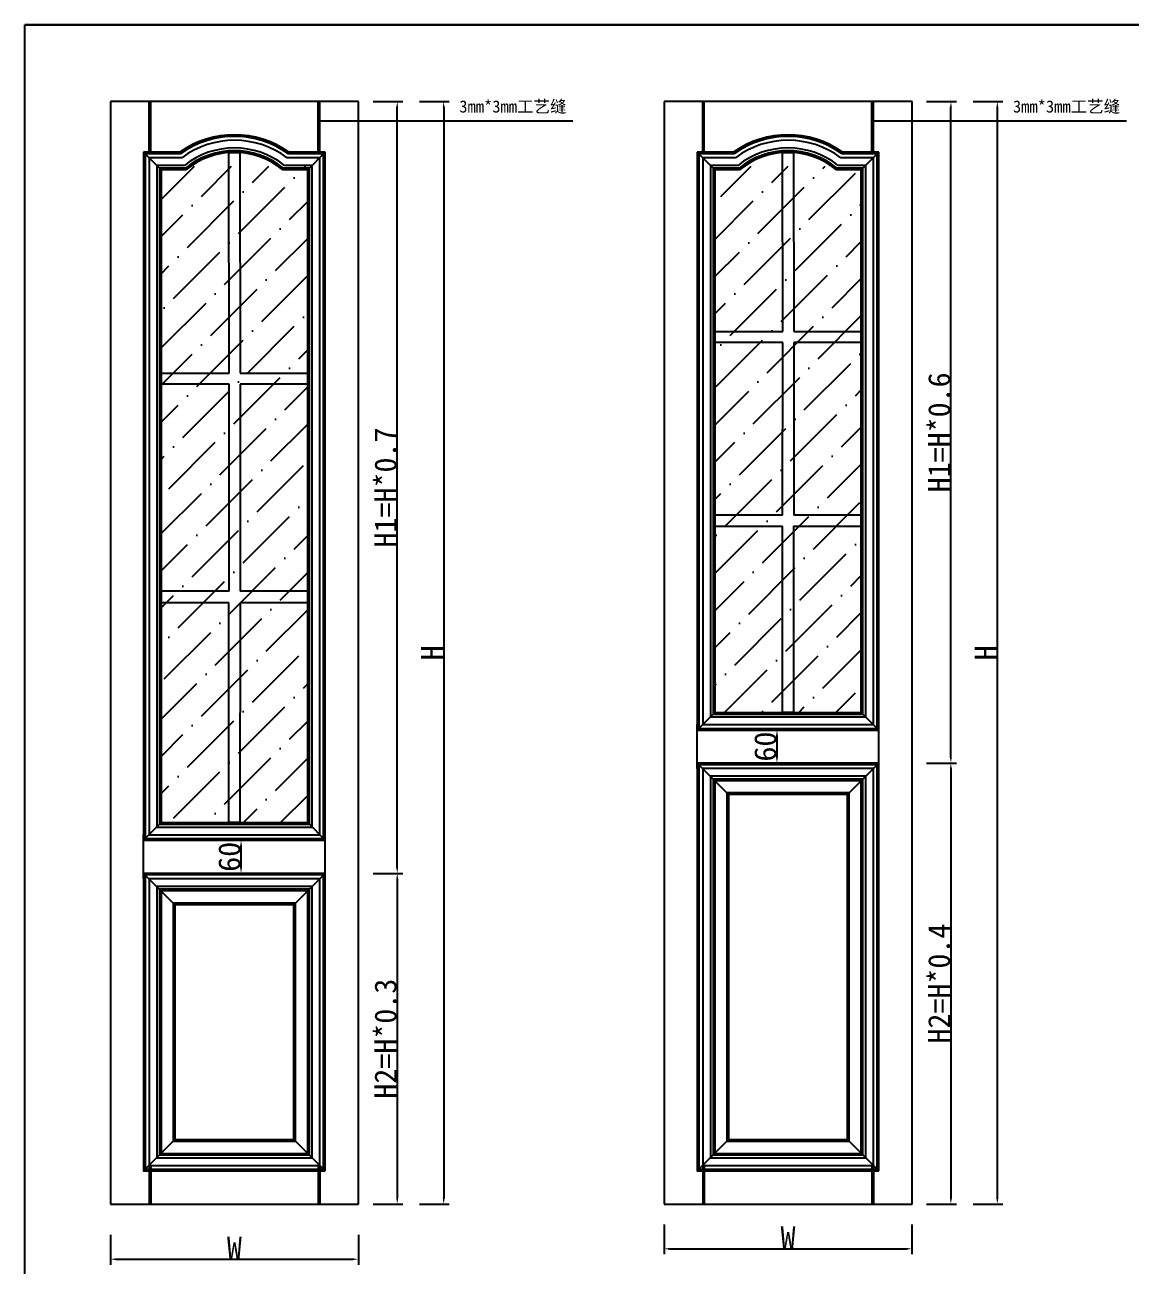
# Model space of a CAD drawing. Header units: millimetres. Extents: x 85186 to 129000, y -77269 to -36327.
# Drawn here: x 119743 to 121750, y -48474 to -46224 of the extents above; entities that cross this region are included whole.
import ezdxf

# ---------------------------------------------------------------- set-up
doc = ezdxf.new("R2010")
doc.units = ezdxf.units.MM
doc.styles.get("Standard").update_dxf_attribs({"font": 'SimSun.ttf'})
doc.styles.add('ZB_宋体', font='SimSun.ttf')
doc.dimstyles.new('客来福标注小', dxfattribs={"dimscale": 20, "dimtxt": 2, "dimasz": 0.5, "dimexe": 0.5, "dimexo": 0, "dimgap": 0.05, "dimtad": 1, "dimdec": 0, "dimzin": 0, "dimdsep": 46, "dimtxsty": 'Standard', "dimcen": 0, "dimclrd": 256, "dimclre": 256, "dimclrt": 256, "dimadec": 0, "dimazin": 0, "dimtfac": 1, "dimtdec": 0, "dimtofl": 0, "dimtmove": 1, "dimatfit": 3, "dimfxl": 2.2, "dimfxlon": 1, "dimtolj": 1, "dimtzin": 0, "dimarcsym": 0})
pattern_1 = [(45, (31521.31, -76683.466), (25.25697, 92.608891), [119.0625, -23.8125, 0, -23.8125])]

# ---------------------------------------------------------------- blocks, each defined once
blk = doc.blocks.new('*D1266')
at = {"lineweight": -2, "transparency": 16777216}
for p, q in [((120459.7, -46363.2), (120513.7, -46363.2)), ((120503.7, -46373.2), (120503.7, -48353.2)), ((120459.7, -48363.2), (120513.7, -48363.2))]:
    blk.add_line(p, q, dxfattribs=at)
at = {"transparency": 16777216}
for points in [[(120502, -46373.2), (120505.4, -46373.2), (120503.7, -46363.2)], [(120502, -48353.2), (120505.4, -48353.2), (120503.7, -48363.2)]]:
    blk.add_solid(points, dxfattribs=at)
at = {"layer": 'Defpoints', "color": 0, "transparency": 16777216}
for p in [(120393.2, -46363.2), (120393.2, -48363.2), (120503.7, -48363.2)]:
    blk.add_point(p, dxfattribs=at)
at = {"transparency": 16777216, "insert": (120482.7, -47363.2), "char_height": 40, "attachment_point": 5, "rotation": 90, "style": 'ZB_宋体'}
blk.add_mtext('\\A1;H', dxfattribs=at)
blk = doc.blocks.new('*D1267')
at = {"lineweight": -2, "transparency": 16777216}
for p, q in [((120375.4, -47763.2), (120429.4, -47763.2)), ((120419.4, -47773.2), (120419.4, -48353.2)), ((120375.4, -48363.2), (120429.4, -48363.2))]:
    blk.add_line(p, q, dxfattribs=at)
at = {"transparency": 16777216}
for points in [[(120417.7, -47773.2), (120421, -47773.2), (120419.4, -47763.2)], [(120417.7, -48353.2), (120421, -48353.2), (120419.4, -48363.2)]]:
    blk.add_solid(points, dxfattribs=at)
at = {"layer": 'Defpoints', "color": 0, "transparency": 16777216}
for p in [(120288.8, -47763.2), (120348.8, -48363.2), (120419.4, -48363.2)]:
    blk.add_point(p, dxfattribs=at)
at = {"transparency": 16777216, "insert": (120398.4, -48063.2), "char_height": 40, "attachment_point": 5, "rotation": 90, "style": 'ZB_宋体'}
blk.add_mtext('\\A1;H2=H*0.3', dxfattribs=at)
blk = doc.blocks.new('*D1782')
at = {"lineweight": -2, "transparency": 16777216}
for p, q in [((120375.4, -46363.2), (120429.4, -46363.2)), ((120419.4, -47753.2), (120419.4, -46373.2)), ((120375.4, -47763.2), (120429.4, -47763.2))]:
    blk.add_line(p, q, dxfattribs=at)
at = {"transparency": 16777216}
for points in [[(120417.7, -46373.2), (120421, -46373.2), (120419.4, -46363.2)], [(120417.7, -47753.2), (120421, -47753.2), (120419.4, -47763.2)]]:
    blk.add_solid(points, dxfattribs=at)
at = {"layer": 'Defpoints', "color": 0, "transparency": 16777216}
for p in [(120288.8, -46363.2), (120419.4, -46363.2), (120288.8, -47763.2)]:
    blk.add_point(p, dxfattribs=at)
at = {"transparency": 16777216, "insert": (120398.4, -47063.2), "char_height": 40, "attachment_point": 5, "rotation": 90, "style": 'ZB_宋体'}
blk.add_mtext('\\A1;H1=H*0.7', dxfattribs=at)
blk = doc.blocks.new('*D1783')
at = {"lineweight": -2, "transparency": 16777216}
for p, q in [((119898.8, -48419.3), (119898.8, -48473.3)), ((120348.8, -48419.3), (120348.8, -48473.3)), ((119908.8, -48463.3), (120338.8, -48463.3))]:
    blk.add_line(p, q, dxfattribs=at)
at = {"transparency": 16777216}
for points in [[(119908.8, -48461.6), (119908.8, -48465), (119898.8, -48463.3)], [(120338.8, -48461.6), (120338.8, -48465), (120348.8, -48463.3)]]:
    blk.add_solid(points, dxfattribs=at)
at = {"layer": 'Defpoints', "color": 0, "transparency": 16777216}
for p in [(119898.8, -48300.9), (120348.8, -48300.9), (120348.8, -48463.3)]:
    blk.add_point(p, dxfattribs=at)
at = {"transparency": 16777216, "insert": (120123.8, -48442.3), "char_height": 40, "attachment_point": 5}
blk.add_mtext('\\A1;W', dxfattribs=at)
blk = doc.blocks.new('*D1268')
at = {"lineweight": -2, "transparency": 16777216}
for p, q in [((121464.7, -46363.2), (121518.7, -46363.2)), ((121508.7, -46373.2), (121508.7, -48353.2)), ((121464.7, -48363.2), (121518.7, -48363.2))]:
    blk.add_line(p, q, dxfattribs=at)
at = {"transparency": 16777216}
for points in [[(121507, -46373.2), (121510.4, -46373.2), (121508.7, -46363.2)], [(121507, -48353.2), (121510.4, -48353.2), (121508.7, -48363.2)]]:
    blk.add_solid(points, dxfattribs=at)
at = {"layer": 'Defpoints', "color": 0, "transparency": 16777216}
for p in [(121398.2, -46363.2), (121398.2, -48363.2), (121508.7, -48363.2)]:
    blk.add_point(p, dxfattribs=at)
at = {"transparency": 16777216, "insert": (121487.7, -47363.2), "char_height": 40, "attachment_point": 5, "rotation": 90, "style": 'ZB_宋体'}
blk.add_mtext('\\A1;H', dxfattribs=at)
blk = doc.blocks.new('*D1269')
at = {"lineweight": -2, "transparency": 16777216}
for p, q in [((121380.4, -47563.2), (121434.4, -47563.2)), ((121424.4, -47573.2), (121424.4, -48353.2)), ((121380.4, -48363.2), (121434.4, -48363.2))]:
    blk.add_line(p, q, dxfattribs=at)
at = {"transparency": 16777216}
for points in [[(121422.7, -47573.2), (121426, -47573.2), (121424.4, -47563.2)], [(121422.7, -48353.2), (121426, -48353.2), (121424.4, -48363.2)]]:
    blk.add_solid(points, dxfattribs=at)
at = {"layer": 'Defpoints', "color": 0, "transparency": 16777216}
for p in [(121293.8, -47563.2), (121353.8, -48363.2), (121424.4, -48363.2)]:
    blk.add_point(p, dxfattribs=at)
at = {"transparency": 16777216, "insert": (121403.4, -47963.2), "char_height": 40, "attachment_point": 5, "rotation": 90, "style": 'ZB_宋体'}
blk.add_mtext('\\A1;H2=H*0.4', dxfattribs=at)
blk = doc.blocks.new('*D1784')
at = {"lineweight": -2, "transparency": 16777216}
for p, q in [((121380.4, -46363.2), (121434.4, -46363.2)), ((121424.4, -47553.2), (121424.4, -46373.2)), ((121380.4, -47563.2), (121434.4, -47563.2))]:
    blk.add_line(p, q, dxfattribs=at)
at = {"transparency": 16777216}
for points in [[(121422.7, -46373.2), (121426, -46373.2), (121424.4, -46363.2)], [(121422.7, -47553.2), (121426, -47553.2), (121424.4, -47563.2)]]:
    blk.add_solid(points, dxfattribs=at)
at = {"layer": 'Defpoints', "color": 0, "transparency": 16777216}
for p in [(121293.8, -46363.2), (121424.4, -46363.2), (121293.8, -47563.2)]:
    blk.add_point(p, dxfattribs=at)
at = {"transparency": 16777216, "insert": (121403.4, -46963.2), "char_height": 40, "attachment_point": 5, "rotation": 90, "style": 'ZB_宋体'}
blk.add_mtext('\\A1;H1=H*0.6', dxfattribs=at)
blk = doc.blocks.new('*D1785')
at = {"lineweight": -2, "transparency": 16777216}
for p, q in [((120903.8, -48400.4), (120903.8, -48454.4)), ((121353.8, -48400.4), (121353.8, -48454.4)), ((120913.8, -48444.4), (121343.8, -48444.4))]:
    blk.add_line(p, q, dxfattribs=at)
at = {"transparency": 16777216}
for points in [[(120913.8, -48442.7), (120913.8, -48446.1), (120903.8, -48444.4)], [(121343.8, -48442.7), (121343.8, -48446.1), (121353.8, -48444.4)]]:
    blk.add_solid(points, dxfattribs=at)
at = {"layer": 'Defpoints', "color": 0, "transparency": 16777216}
for p in [(120903.8, -48282), (121353.8, -48282), (121353.8, -48444.4)]:
    blk.add_point(p, dxfattribs=at)
at = {"transparency": 16777216, "insert": (121128.8, -48423.4), "char_height": 40, "attachment_point": 5}
blk.add_mtext('\\A1;W', dxfattribs=at)
blk = doc.blocks.new('*D1813')
at = {"lineweight": -2, "transparency": 16777216}
for p, q in [((120179.9, -47703.2), (120125.9, -47703.2)), ((120135.9, -47753.2), (120135.9, -47713.2)), ((120179.9, -47763.2), (120125.9, -47763.2))]:
    blk.add_line(p, q, dxfattribs=at)
at = {"transparency": 16777216}
for points in [[(120134.2, -47713.2), (120137.5, -47713.2), (120135.9, -47703.2)], [(120134.2, -47753.2), (120137.5, -47753.2), (120135.9, -47763.2)]]:
    blk.add_solid(points, dxfattribs=at)
at = {"layer": 'Defpoints', "color": 0, "transparency": 16777216}
for p in [(120135.9, -47703.2), (120288.8, -47703.2), (120288.8, -47763.2)]:
    blk.add_point(p, dxfattribs=at)
at = {"transparency": 16777216, "insert": (120114.9, -47733.2), "char_height": 40, "attachment_point": 5, "rotation": 90, "style": 'ZB_宋体'}
blk.add_mtext('\\A1;60', dxfattribs=at)
blk = doc.blocks.new('*D1280')
at = {"lineweight": -2, "transparency": 16777216}
for p, q in [((121147.8, -47503.2), (121098.7, -47503.2)), ((121108.7, -47513.2), (121108.7, -47553.2)), ((121147.8, -47563.2), (121098.7, -47563.2))]:
    blk.add_line(p, q, dxfattribs=at)
at = {"transparency": 16777216}
for points in [[(121107, -47513.2), (121110.3, -47513.2), (121108.7, -47503.2)], [(121107, -47553.2), (121110.3, -47553.2), (121108.7, -47563.2)]]:
    blk.add_solid(points, dxfattribs=at)
at = {"layer": 'Defpoints', "color": 0, "transparency": 16777216}
for p in [(121147.8, -47503.2), (121108.7, -47563.2), (121147.8, -47563.2)]:
    blk.add_point(p, dxfattribs=at)
at = {"transparency": 16777216, "insert": (121087.7, -47533.2), "char_height": 40, "attachment_point": 5, "rotation": 90, "style": 'ZB_宋体'}
blk.add_mtext('\\A1;60', dxfattribs=at)

msp = doc.modelspace()

# ---------------------------------------------------------------- hatches: boundary and pattern name
h = msp.add_hatch()
h.set_pattern_fill('ANSI36', color=4, scale=15)
h.set_pattern_definition(pattern_1)
h.paths.add_polyline_path([(120256.839, -47671.196), (120256.839, -46480.196), (119990.839, -46480.196), (119990.839, -47671.196)])
h = msp.add_hatch()
h.set_pattern_fill('ANSI36', color=4, scale=15)
h.set_pattern_definition(pattern_1)
h.paths.add_polyline_path([(121261.837, -47471.196), (121261.837, -46480.196), (120995.837, -46480.196), (120995.837, -47471.196)])

# ---------------------------------------------------------------- linework, layer by layer
at = {"color": 0}
for p, q in [((122760.415, -46223.772), (119743.317, -46223.772)), ((119743.317, -46223.772), (122760.415, -46223.772)), ((122760.415, -46223.772), (119743.317, -46223.772)), ((120024.997, -46454.884), (119958.839, -46454.884)), ((120028.256, -46464.884), (119968.839, -46464.884)), ((120278.839, -46464.884), (120219.422, -46464.884)), ((120288.839, -46454.884), (120222.681, -46454.884)), ((121029.995, -46454.884), (120963.837, -46454.884)), ((121033.255, -46464.884), (120973.837, -46464.884)), ((121283.837, -46464.884), (121224.42, -46464.884)), ((121293.837, -46454.884), (121227.68, -46454.884)), ((120035.852, -46486.884), (119990.839, -46486.884)), ((120256.839, -46486.884), (120211.826, -46486.884)), ((121040.85, -46486.884), (120995.837, -46486.884)), ((121261.837, -46486.884), (121216.825, -46486.884))]:
    msp.add_line(p, q, dxfattribs=at)
for p, q in [((121053.2, -46223.772), (120258.419, -46223.772)), ((121384.662, -46223.772), (121053.2, -46223.772)), ((121053.2, -46223.772), (122198.332, -46223.772)), ((122198.332, -46223.772), (121384.662, -46223.772)), ((120348.839, -46363.196), (119898.839, -46363.196)), ((119898.839, -46363.196), (119898.839, -47703.196)), ((119968.839, -46454.884), (119968.839, -46363.196)), ((119971.839, -46454.884), (119971.839, -46363.196)), ((120275.839, -46454.884), (120275.839, -46363.196)), ((120278.839, -46454.884), (120278.839, -46363.196)), ((120348.839, -47703.196), (120348.839, -46363.196)), ((121353.837, -46363.196), (120903.837, -46363.196)), ((120903.837, -46363.196), (120903.837, -47503.196)), ((120973.837, -46454.884), (120973.837, -46363.196)), ((120976.837, -46454.884), (120976.837, -46363.196)), ((121280.837, -46454.884), (121280.837, -46363.196)), ((121283.837, -46454.884), (121283.837, -46363.196)), ((121353.837, -47503.196), (121353.837, -46363.196)), ((119958.839, -46454.884), (119958.839, -47703.196)), ((119990.839, -46486.884), (119958.839, -46454.884)), ((119968.839, -46464.884), (119968.839, -47693.196)), ((120256.839, -46486.884), (120288.839, -46454.884)), ((120278.839, -47693.196), (120278.839, -46464.884)), ((120288.839, -47703.196), (120288.839, -46454.884)), ((120963.837, -46454.884), (120963.837, -47503.196)), ((120995.837, -46486.884), (120963.837, -46454.884)), ((120973.837, -46464.884), (120973.837, -47493.196)), ((121261.837, -46486.884), (121293.837, -46454.884)), ((121283.837, -47493.196), (121283.837, -46464.884)), ((121293.837, -47503.196), (121293.837, -46454.884)), ((119990.839, -46486.884), (119990.839, -47671.196)), ((120256.839, -47671.196), (120256.839, -46486.884)), ((120995.837, -46486.884), (120995.837, -47471.196)), ((121261.837, -47471.196), (121261.837, -46486.884)), ((120995.837, -47471.196), (120963.837, -47503.196)), ((120995.837, -47471.196), (121261.837, -47471.196)), ((121261.837, -47471.196), (121293.837, -47503.196)), ((120903.837, -47503.196), (120903.837, -48363.196)), ((120963.837, -47573.196), (120963.837, -47493.196)), ((120963.837, -47503.196), (121293.837, -47503.196)), ((120973.837, -47493.196), (121283.837, -47493.196)), ((120973.837, -47493.196), (120973.837, -47493.196)), ((120976.837, -47493.196), (120976.837, -47493.196)), ((121280.837, -47493.196), (121280.837, -47493.196)), ((121283.837, -47493.196), (121283.837, -47493.196)), ((121293.837, -47573.196), (121293.837, -47493.196)), ((121353.837, -48363.196), (121353.837, -47503.196)), ((121020.837, -47620.196), (120963.837, -47563.196)), ((121236.837, -47620.196), (121293.837, -47563.196)), ((119990.839, -47671.196), (119958.839, -47703.196)), ((119990.839, -47671.196), (120256.839, -47671.196)), ((120256.839, -47671.196), (120288.839, -47703.196)), ((119898.839, -47703.196), (119898.839, -48363.196)), ((119958.839, -47773.196), (119958.839, -47693.196)), ((119958.839, -47703.196), (120288.839, -47703.196)), ((119968.839, -47693.196), (120278.839, -47693.196)), ((119968.839, -47693.196), (119968.839, -47693.196)), ((119971.839, -47693.196), (119971.839, -47693.196)), ((120275.839, -47693.196), (120275.839, -47693.196)), ((120278.839, -47693.196), (120278.839, -47693.196)), ((120288.839, -47773.196), (120288.839, -47693.196)), ((120348.839, -48363.196), (120348.839, -47703.196)), ((120015.839, -47820.196), (119958.839, -47763.196)), ((120231.839, -47820.196), (120288.839, -47763.196)), ((120015.839, -48246.196), (119958.839, -48303.196)), ((120231.839, -48246.196), (120288.839, -48303.196)), ((121020.837, -48246.196), (120963.837, -48303.196)), ((121236.837, -48246.196), (121293.837, -48303.196)), ((119968.839, -48293.196), (119968.839, -48363.196)), ((119971.839, -48293.196), (119971.839, -48363.196)), ((120275.839, -48293.196), (120275.839, -48363.196)), ((120278.839, -48293.196), (120278.839, -48363.196)), ((120973.837, -48293.196), (120973.837, -48363.196)), ((120976.837, -48293.196), (120976.837, -48363.196)), ((121280.837, -48293.196), (121280.837, -48363.196)), ((121283.837, -48293.196), (121283.837, -48363.196)), ((119898.839, -48363.196), (120348.839, -48363.196)), ((120903.837, -48363.196), (121353.837, -48363.196))]:
    msp.add_line(p, q)
at = {"color": 252}
for p, q in [((119961.839, -46457.884), (119961.839, -47700.196)), ((120025.963, -46457.884), (119961.839, -46457.884)), ((120285.839, -46457.884), (120221.715, -46457.884)), ((120285.839, -47700.196), (120285.839, -46457.884)), ((120966.837, -46457.884), (120966.837, -47500.196)), ((121030.962, -46457.884), (120966.837, -46457.884)), ((121290.837, -46457.884), (121226.713, -46457.884)), ((121290.837, -47500.196), (121290.837, -46457.884)), ((119982.839, -46478.884), (119982.839, -47679.196)), ((120033.016, -46478.884), (119982.839, -46478.884)), ((119987.839, -46483.884), (119987.839, -47674.196)), ((120034.778, -46483.884), (119987.839, -46483.884)), ((120259.839, -46483.884), (120212.9, -46483.884)), ((120264.839, -46478.884), (120214.662, -46478.884)), ((120259.839, -47674.196), (120259.839, -46483.884)), ((120264.839, -47679.196), (120264.839, -46478.884)), ((120987.837, -46478.884), (120987.837, -47479.196)), ((121038.015, -46478.884), (120987.837, -46478.884)), ((120992.837, -46483.884), (120992.837, -47474.196)), ((121039.776, -46483.884), (120992.837, -46483.884)), ((121264.837, -46483.884), (121217.899, -46483.884)), ((121269.837, -46478.884), (121219.66, -46478.884)), ((121264.837, -47474.196), (121264.837, -46483.884)), ((121269.837, -47479.196), (121269.837, -46478.884)), ((120987.837, -47479.196), (121269.837, -47479.196)), ((120992.837, -47474.196), (121264.837, -47474.196)), ((120966.837, -47500.196), (121290.837, -47500.196)), ((119982.839, -47679.196), (120264.839, -47679.196)), ((119987.839, -47674.196), (120259.839, -47674.196)), ((119961.839, -47700.196), (120285.839, -47700.196))]:
    msp.add_line(p, q, dxfattribs=at)
at = {"color": 0}
msp.add_lwpolyline([(119743.317, -46223.772), (122760.415, -46223.772), (122760.415, -49112.466), (119743.317, -49112.466)], close=True, dxfattribs=at)
for points in [[(120114.178, -46855.966), (120113.839, -46455.196), (120133.839, -46455.196), (120134.178, -46855.966)], [(121119.176, -46780.093), (121118.757, -46455.196), (121138.918, -46455.196), (121139.176, -46780.093)], [(121119.168, -46800.093), (120995.837, -46800.093), (120995.837, -46780.093), (121119.176, -46780.093)], [(121139.176, -46780.093), (121261.837, -46780.093), (121261.837, -46800.093), (121139.168, -46800.093)], [(121119.007, -47113.614), (121119.168, -46800.093)], [(121139.168, -46800.093), (121139.007, -47113.614)], [(120114.169, -46875.966), (119990.839, -46875.966), (119990.839, -46855.966), (120114.178, -46855.966)], [(120134.178, -46855.966), (120256.839, -46855.966), (120256.839, -46875.966), (120134.169, -46875.966)], [(120114.008, -47251.55), (120114.169, -46875.966)], [(120134.169, -46875.966), (120134.008, -47251.55)], [(121119.007, -47113.614), (120995.837, -47113.614), (120995.837, -47133.614), (121118.998, -47133.614)], [(121138.998, -47133.614), (121261.837, -47133.614), (121261.837, -47113.614), (121139.007, -47113.614)], [(121138.998, -47133.614), (121138.837, -47471.196), (121118.837, -47471.196), (121118.998, -47133.614)], [(120114.008, -47251.55), (119990.839, -47251.55), (119990.839, -47271.55), (120114, -47271.55)], [(120134, -47271.55), (120256.839, -47271.55), (120256.839, -47251.55), (120134.008, -47251.55)], [(120134, -47271.55), (120133.839, -47671.196), (120113.839, -47671.196), (120114, -47271.55)]]:
    msp.add_lwpolyline(points)
for points in [[(121293.837, -48303.196), (121293.837, -47563.196), (120963.837, -47563.196), (120963.837, -48303.196)], [(121283.837, -48293.196), (121283.837, -47573.196), (120973.837, -47573.196), (120973.837, -48293.196)], [(121261.837, -48271.196), (121261.837, -47595.196), (120995.837, -47595.196), (120995.837, -48271.196)], [(121236.837, -48246.196), (121236.837, -47620.196), (121020.837, -47620.196), (121020.837, -48246.196)], [(120288.839, -48303.196), (120288.839, -47763.196), (119958.839, -47763.196), (119958.839, -48303.196)], [(120278.839, -48293.196), (120278.839, -47773.196), (119968.839, -47773.196), (119968.839, -48293.196)], [(120256.839, -48271.196), (120256.839, -47795.196), (119990.839, -47795.196), (119990.839, -48271.196)], [(120231.839, -48246.196), (120231.839, -47820.196), (120015.839, -47820.196), (120015.839, -48246.196)]]:
    msp.add_lwpolyline(points, close=True)
at = {"color": 252}
for points in [[(121290.837, -48300.196), (121290.837, -47566.196), (120966.837, -47566.196), (120966.837, -48300.196)], [(121269.837, -48279.196), (121269.837, -47587.196), (120987.837, -47587.196), (120987.837, -48279.196)], [(121264.837, -48274.196), (121264.837, -47592.196), (120992.837, -47592.196), (120992.837, -48274.196)], [(121239.837, -48249.196), (121239.837, -47617.196), (121017.837, -47617.196), (121017.837, -48249.196)], [(120285.839, -48300.196), (120285.839, -47766.196), (119961.839, -47766.196), (119961.839, -48300.196)], [(120264.839, -48279.196), (120264.839, -47787.196), (119982.839, -47787.196), (119982.839, -48279.196)], [(120259.839, -48274.196), (120259.839, -47792.196), (119987.839, -47792.196), (119987.839, -48274.196)], [(120234.839, -48249.196), (120234.839, -47817.196), (120012.839, -47817.196), (120012.839, -48249.196)]]:
    msp.add_lwpolyline(points, close=True, dxfattribs=at)
at = {"color": 0}
for centre, radius, start, end in [((120123.839, -46593.196), 170, 54.449138, 125.550862), ((121128.837, -46593.196), 170, 54.449138, 125.550862), ((120123.839, -46593.196), 160, 53.316688, 126.683312), ((121128.837, -46593.196), 160, 53.316688, 126.683312), ((120123.839, -46593.196), 138, 50.387705, 129.612295), ((121128.837, -46593.196), 138, 50.387705, 129.612295)]:
    msp.add_arc(centre, radius, start, end, dxfattribs=at)
at = {"color": 252}
for centre, radius, start, end in [((120123.839, -46593.196), 167, 54.120481, 125.879519), ((121128.837, -46593.196), 167, 54.120481, 125.879519), ((120123.839, -46593.196), 146, 51.532262, 128.467738), ((120123.839, -46593.196), 141, 50.828797, 129.171203), ((121128.837, -46593.196), 146, 51.532262, 128.467738), ((121128.837, -46593.196), 141, 50.828797, 129.171203)]:
    msp.add_arc(centre, radius, start, end, dxfattribs=at)

# ---------------------------------------------------------------- texts
at = {"lineweight": 25, "char_height": 22, "width": 652.72448, "attachment_point": 1, "style": 'ZB_宋体'}
for insert in [(120532.022, -46360.921), (121537.02, -46360.921)]:
    msp.add_mtext('3mm*3mm工艺缝', dxfattribs=dict(at, insert=insert))

# ---------------------------------------------------------------- dimensions: what is measured, and where the dimension line sits
at = {"color": 0}
for base, p1, p2, text, picture, middle in [((120419.353, -46363.196), (120288.839, -47763.196), (120288.839, -46363.196), 'H1=H*0.7', '*D1782', (120398.353, -47063.196)), ((120503.706, -48363.196), (120393.226, -46363.196), (120393.226, -48363.196), 'H', '*D1266', (120482.706, -47363.196)), ((121424.352, -46363.196), (121293.837, -47563.196), (121293.837, -46363.196), 'H1=H*0.6', '*D1784', (121403.352, -46963.196)), ((121508.705, -48363.196), (121398.225, -46363.196), (121398.225, -48363.196), 'H', '*D1268', (121487.705, -47363.196)), ((121424.352, -48363.196), (121293.837, -47563.196), (121353.837, -48363.196), 'H2=H*0.4', '*D1269', (121403.352, -47963.196)), ((120419.353, -48363.196), (120288.839, -47763.196), (120348.839, -48363.196), 'H2=H*0.3', '*D1267', (120398.353, -48063.196))]:
    dim = msp.add_linear_dim(base=base, p1=p1, p2=p2, angle=90, text=text, dimstyle='客来福标注小', override={"dimtxsty": 'ZB_宋体'}, dxfattribs=at)
    dim.commit()
    dim.dimension.update_dxf_attribs({"geometry": picture, "text_midpoint": middle})
for base, p1, p2, picture, middle in [((121108.653, -47563.196), (121147.798, -47503.196), (121147.798, -47563.196), '*D1280', (121087.653, -47533.196)), ((120135.877, -47703.196), (120288.839, -47763.196), (120288.839, -47703.196), '*D1813', (120114.877, -47733.196))]:
    dim = msp.add_linear_dim(base=base, p1=p1, p2=p2, angle=90, dimstyle='客来福标注小', override={"dimtxsty": 'ZB_宋体'}, dxfattribs=at)
    dim.commit()
    dim.dimension.update_dxf_attribs({"geometry": picture, "text_midpoint": middle})
for base, p1, p2, picture, middle in [((121353.837, -48444.414), (120903.837, -48282.032), (121353.837, -48282.032), '*D1785', (121128.837, -48423.414)), ((120348.839, -48463.289), (119898.839, -48300.907), (120348.839, -48300.907), '*D1783', (120123.839, -48442.289))]:
    dim = msp.add_linear_dim(base=base, p1=p1, p2=p2, text='W', dimstyle='客来福标注小', dxfattribs=at)
    dim.commit()
    dim.dimension.update_dxf_attribs({"geometry": picture, "text_midpoint": middle})

# ---------------------------------------------------------------- leaders
for points in [[(120278.839, -46398.197), (120738.138, -46398.197)], [(121283.837, -46398.197), (121743.137, -46398.197)]]:
    msp.add_leader(points, dimstyle='客来福标注小', override={"dimgap": 0.05, "dimtad": 0, "dimfxl": 5, "dimarcsym": 1}, dxfattribs=at)

doc.saveas('drawing.dxf')
